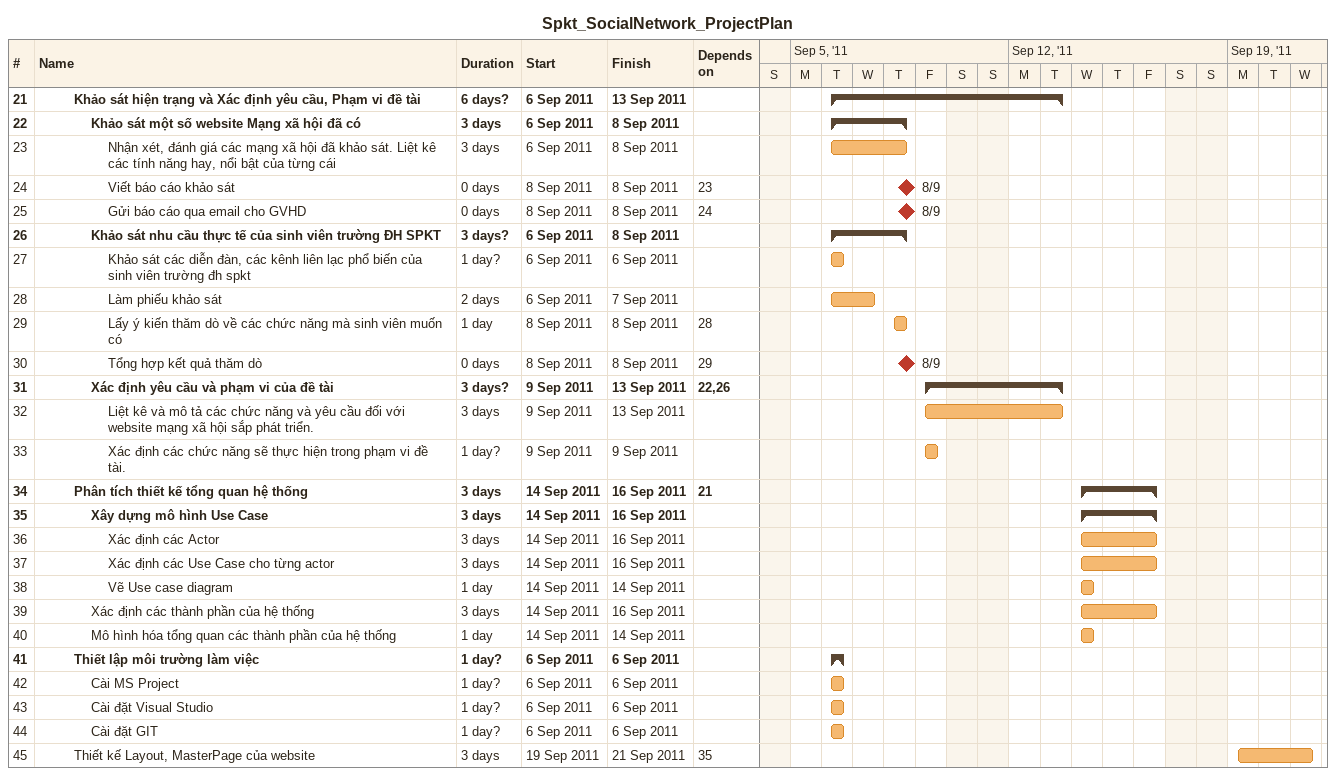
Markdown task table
Spkt_SocialNetwork_ProjectPlan

| ID | Level | Task | Duration | Start | Finish | Predecessors |
|---|---|---|---|---|---|---|
| 21 | 3 | **Khảo sát hiện trạng và Xác định yêu cầu, Phạm vi đề tài** | 6d? | 2011-09-06 | 2011-09-13 |  |
| 22 | 4 | **Khảo sát một số website Mạng xã hội đã có** | 3d | 2011-09-06 | 2011-09-08 |  |
| 23 | 5 | Nhận xét, đánh giá các mạng xã hội đã khảo sát. Liệt kê các tính năng hay, nổi bật của từng cái | 3d | 2011-09-06 | 2011-09-08 |  |
| 24 | 5 | Viết báo cáo khảo sát | 0d | 2011-09-08 | 2011-09-08 | 23 |
| 25 | 5 | Gửi báo cáo qua email cho GVHD | 0d | 2011-09-08 | 2011-09-08 | 24 |
| 26 | 4 | **Khảo sát nhu cầu thực tế của sinh viên trường ĐH SPKT** | 3d? | 2011-09-06 | 2011-09-08 |  |
| 27 | 5 | Khảo sát các diễn đàn, các kênh liên lạc phổ biến của sinh viên trường đh spkt | 1d? | 2011-09-06 | 2011-09-06 |  |
| 28 | 5 | Làm phiếu khảo sát | 2d | 2011-09-06 | 2011-09-07 |  |
| 29 | 5 | Lấy ý kiến thăm dò về các chức năng mà sinh viên muốn có | 1d | 2011-09-08 | 2011-09-08 | 28 |
| 30 | 5 | Tổng hợp kết quả thăm dò | 0d | 2011-09-08 | 2011-09-08 | 29 |
| 31 | 4 | **Xác định yêu cầu và phạm vi của đề tài** | 3d? | 2011-09-09 | 2011-09-13 | 22, 26 |
| 32 | 5 | Liệt kê và mô tả các chức năng và yêu cầu đối với website mạng xã hội sắp phát triển. | 3d | 2011-09-09 | 2011-09-13 |  |
| 33 | 5 | Xác định các chức năng sẽ thực hiện trong phạm vi đề tài. | 1d? | 2011-09-09 | 2011-09-09 |  |
| 34 | 3 | **Phân tích thiết kế tổng quan hệ thống** | 3d | 2011-09-14 | 2011-09-16 | 21 |
| 35 | 4 | **Xây dựng mô hình Use Case** | 3d | 2011-09-14 | 2011-09-16 |  |
| 36 | 5 | Xác định các Actor | 3d | 2011-09-14 | 2011-09-16 |  |
| 37 | 5 | Xác định các Use Case cho từng actor | 3d | 2011-09-14 | 2011-09-16 |  |
| 38 | 5 | Vẽ Use case diagram | 1d | 2011-09-14 | 2011-09-14 |  |
| 39 | 4 | Xác định các thành phần của hệ thống | 3d | 2011-09-14 | 2011-09-16 |  |
| 40 | 4 | Mô hình hóa tổng quan các thành phần của hệ thống | 1d | 2011-09-14 | 2011-09-14 |  |
| 41 | 3 | **Thiết lập môi trường làm việc** | 1d? | 2011-09-06 | 2011-09-06 |  |
| 42 | 4 | Cài MS Project | 1d? | 2011-09-06 | 2011-09-06 |  |
| 43 | 4 | Cài đặt Visual Studio | 1d? | 2011-09-06 | 2011-09-06 |  |
| 44 | 4 | Cài đặt GIT | 1d? | 2011-09-06 | 2011-09-06 |  |
| 45 | 3 | Thiết kế Layout, MasterPage của website | 3d | 2011-09-19 | 2011-09-21 | 35 |
